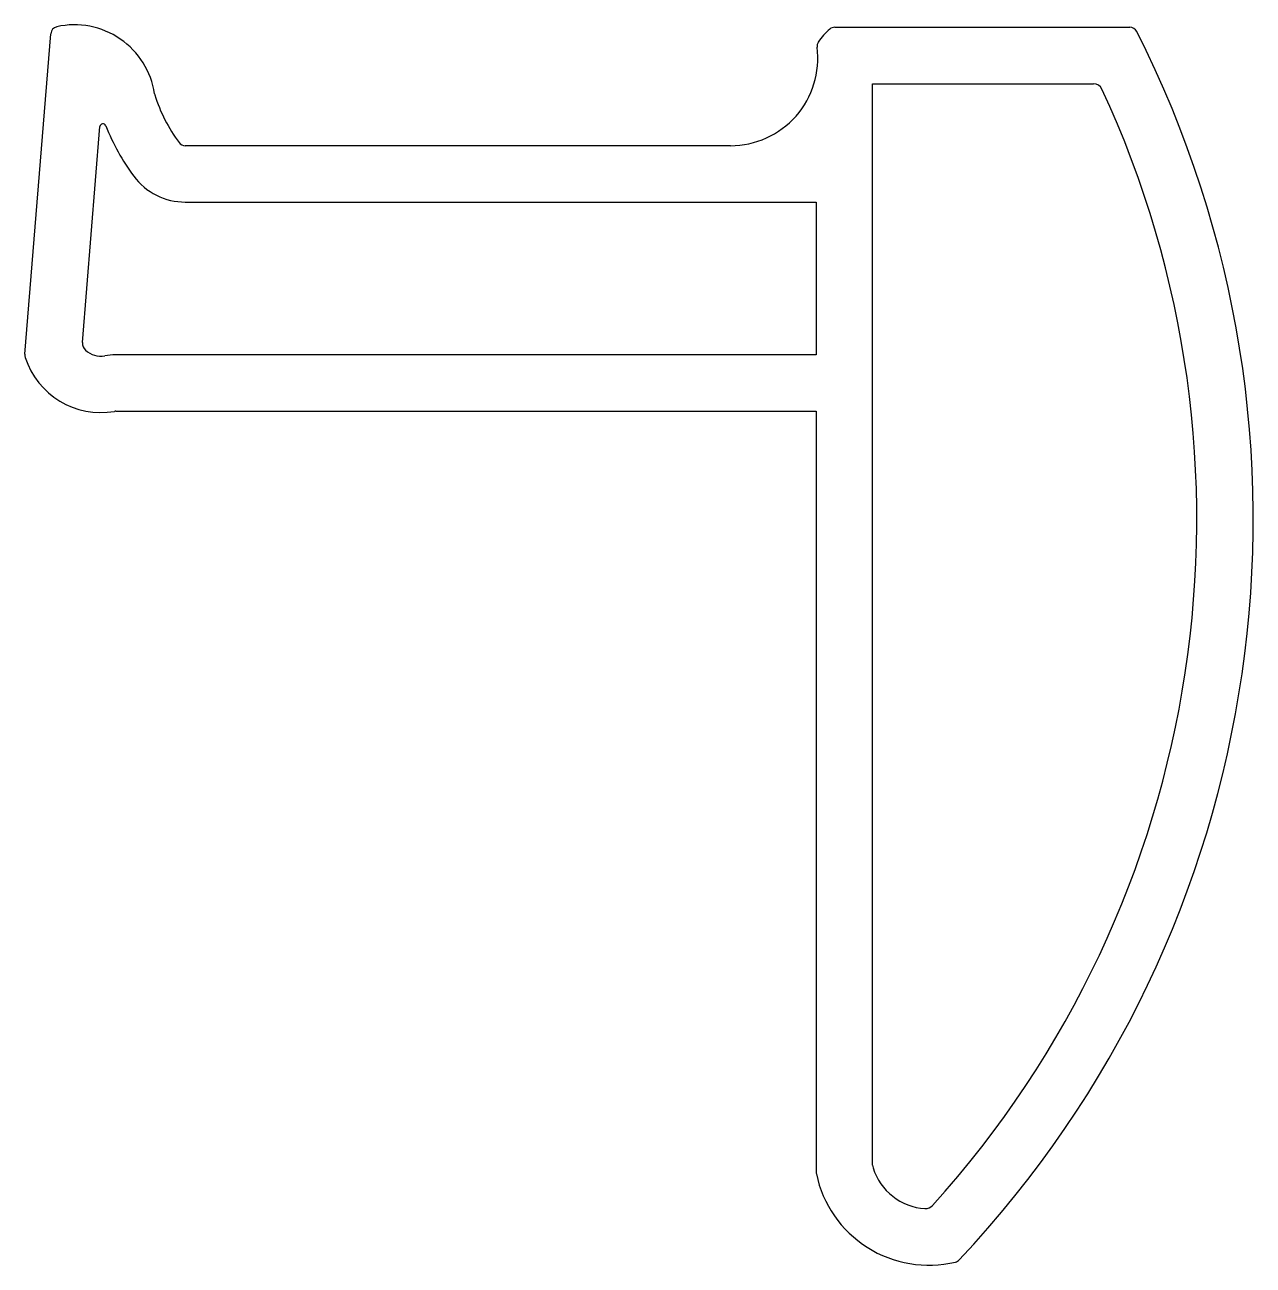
# Model space of a CAD drawing. Extents: x 737.2 to 776.4, y 428.5 to 468.1.
import ezdxf

# ---------------------------------------------------------------- set-up
doc = ezdxf.new("R2010")
doc.units = 0
doc.layers.get('0').update_dxf_attribs({"linetype": 'CONTINUOUS'})

msp = doc.modelspace()

# ---------------------------------------------------------------- linework, layer by layer
for p, q in [((737.181, 457.547), (738.008, 467.773)), ((763.029, 467.981), (772.439, 467.981)), ((764.232, 431.68), (764.232, 466.181)), ((764.232, 466.181), (771.28, 466.181)), ((739.017, 457.923), (739.574, 464.811)), ((759.698, 464.203), (742.302, 464.203)), ((742.302, 462.403), (762.432, 462.403)), ((762.432, 462.403), (762.432, 457.529)), ((762.432, 457.529), (740.082, 457.529)), ((740.082, 455.729), (762.432, 455.729)), ((762.432, 455.729), (762.432, 431.451))]:
    msp.add_line(p, q)
for centre, radius, start, end in [((738.257, 467.753), 0.25, 102.5813, 175.3783), ((738.765, 465.475), 2.584, 8.532, 102.5813), ((764.104, 466.453), 1.92, 130.0977, 146.6), ((763.029, 467.731), 0.25, 90, 130.0977), ((741.934, 452.284), 34.443, 316.6905, 26.856), ((772.439, 467.731), 0.25, 26.856, 90), ((762.71, 467.373), 0.25, 146.6, 187.2613), ((759.698, 466.989), 2.786, 270, 7.2613), ((771.28, 465.881), 0.3, 24.8593, 90), ((741.568, 465.895), 0.25, 188.532, 197.2865), ((746.167, 467.326), 5.066, 197.2865, 216.6264), ((741.934, 452.284), 32.643, 317.8758, 24.8593), ((739.674, 464.803), 0.1, 21.2383, 175.3783), ((746.167, 467.326), 6.866, 201.2383, 216.6264), ((742.302, 464.453), 0.25, 216.6264, 270), ((742.302, 464.453), 2.05, 216.6264, 270), ((739.316, 457.899), 0.3, 175.3783, 228.1944), ((737.43, 457.526), 0.25, 175.3783, 197.7306), ((739.606, 458.222), 0.734, 228.1944, 279.8547), ((740.082, 455.479), 2.05, 90, 99.8547), ((739.606, 458.222), 2.534, 197.7306, 279.8547), ((740.082, 455.479), 0.25, 90, 99.8547), ((762.682, 431.451), 0.25, 180, 191.8429), ((766.025, 432.152), 3.665, 191.8429, 283.3841), ((764.532, 431.68), 0.3, 180, 197.532), ((766.025, 432.152), 1.865, 197.532, 266.2691), ((765.923, 430.59), 0.3, 266.2691, 317.8758), ((766.815, 428.83), 0.25, 283.3841, 316.6905)]:
    msp.add_arc(centre, radius, start, end)

doc.saveas('drawing.dxf')
